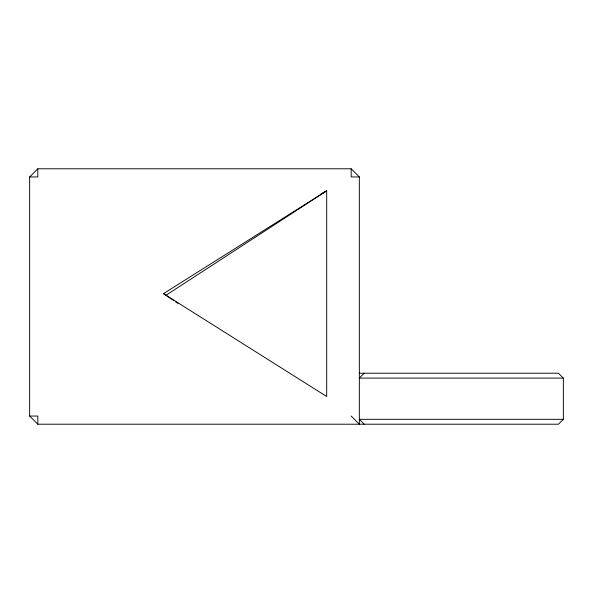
<?xml version="1.0" encoding="UTF-8"?>
<svg xmlns="http://www.w3.org/2000/svg" width="593" height="593" viewBox="0 0 593 593"><rect width="100%" height="100%" fill="white"/><g stroke="black" fill="none" stroke-linecap="round" stroke-linejoin="round"><path stroke-width="0.89" d="M359.336 373.212L558.45 373.212L563.35 378.104L563.35 419.318L558.45 424.21L37.811 424.21L29.65 416.049L29.65 176.951L37.811 168.79L351.175 168.79L359.336 176.951L359.336 424.21L351.175 416.049M364.235 373.212L359.336 378.104L563.35 378.104M165.803 295.403L326.691 190.82L326.691 396.509L163.483 293.646L326.691 190.82L320.983 193.867M29.65 176.951L37.811 176.951L37.811 168.79M359.336 176.951L351.175 176.951L351.175 168.79M29.65 416.049L37.811 416.049L37.811 424.21M563.35 419.318L359.336 419.318L364.235 424.21M163.483 293.646L173.445 300.317M175.743 301.859L178.041 303.401"/></g></svg>
